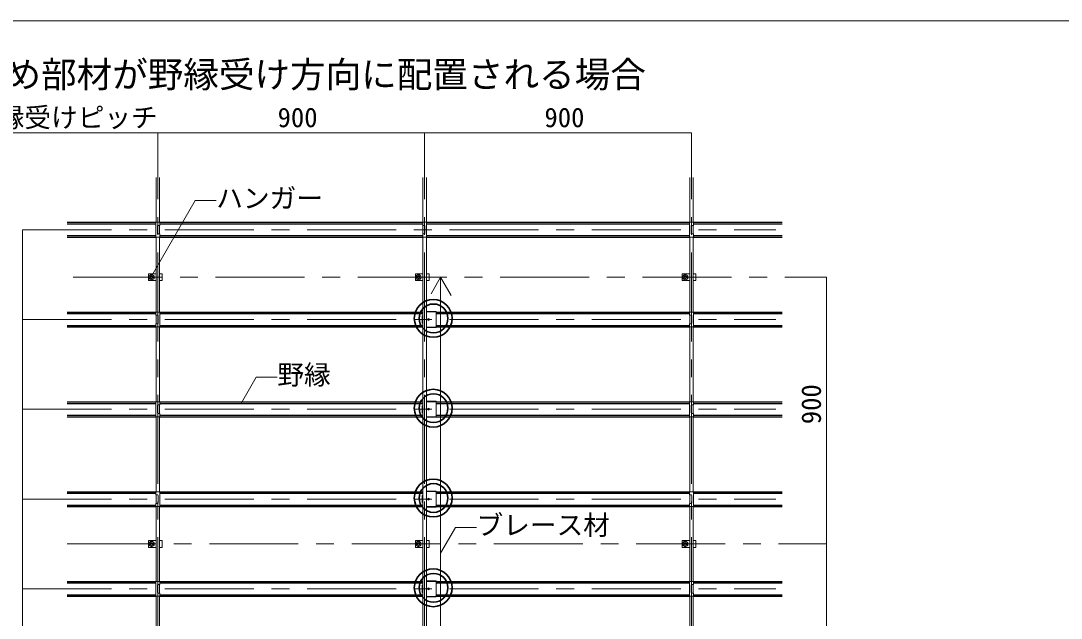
# Model space of a CAD drawing. Units: millimetres on the paper, enlarged 40 times, with parts at other scales. Extents: x -7800 to 7800, y -5387 to 5300.
# Drawn here: x 1400 to 3739, y 1492 to 2836 of the extents above; entities that cross this region are included whole.
import ezdxf
from ezdxf.enums import TextEntityAlignment as Align

# ---------------------------------------------------------------- set-up
doc = ezdxf.new("R2010")
doc.units = ezdxf.units.MM
doc.header["$LTSCALE"] = 40
doc.linetypes.add('CHAIN1', pattern=[8, 5, -1, 1, -1])
doc.linetypes.add('DASHED1', pattern=[1.8, 1.2, -0.6])
for name, color, linetype, lineweight in [('8-0_中心線', 4, 'CHAIN1', 9), ('8-1_吊り材', 7, 'Continuous', 18), ('8-2_野縁受け', 3, 'Continuous', 18), ('8-3_野縁', 2, 'Continuous', 25), ('8-4_ブレース材・補助線', 4, 'Continuous', 9), ('8-5_寸法', 7, 'Continuous', 9), ('8-6_文字', 7, 'Continuous', 18), ('8-A_クリップ', 7, 'Continuous', 18), ('8-B_補強金具・金具・その他', 3, 'Continuous', 18), ('8-C_ビス・アンカーボルト・強調図形', 6, 'Continuous', 35), ('F-3_野縁', 3, 'Continuous', 18)]:
    doc.layers.add(name, color=color, linetype=linetype, lineweight=lineweight)
doc.styles.add('ＭＳ ゴシック', font='')
doc.styles.get('ＭＳ ゴシック').set_extended_font_data('MS Gothic')

msp = doc.modelspace()

# ---------------------------------------------------------------- linework, layer by layer
at = {"layer": '8-0_中心線'}
for p, q in [((1707.89, 834.37), (1707.89, 2583.7)), ((2307.89, 834.37), (2307.89, 2583.7)), ((2907.89, 834.37), (2907.89, 2583.7)), ((1403.89, 2366.04), (3097.89, 2366.04)), ((1517.89, 2259.04), (3211.89, 2259.04)), ((1403.89, 2164.04), (3097.89, 2164.04)), ((1403.89, 1962.04), (3097.89, 1962.04)), ((1403.89, 1760.04), (3097.89, 1760.04)), ((1503.89, 1659.04), (3211.89, 1659.04)), ((1403.89, 1558.04), (3097.89, 1558.04))]:
    msp.add_line(p, q, dxfattribs=at)
at = {"layer": '8-1_吊り材'}
for p, q in [((1687.23, 2251.37), (1687.23, 2266.7)), ((1687.23, 2266.7), (1703.89, 2266.7)), ((1703.89, 2251.37), (1687.23, 2251.37)), ((1688.23, 2255.77), (1693.89, 2252.49)), ((1693.89, 2252.49), (1699.56, 2255.77)), ((1699.56, 2255.77), (1699.56, 2262.31)), ((1717.76, 2266.7), (1711.89, 2266.7)), ((1711.89, 2251.37), (1717.76, 2251.37)), ((1717.76, 2251.37), (1717.76, 2266.7)), ((2287.23, 2251.37), (2287.23, 2266.7)), ((2287.23, 2266.7), (2303.89, 2266.7)), ((2303.89, 2251.37), (2287.23, 2251.37)), ((2288.23, 2255.77), (2293.89, 2252.49)), ((2293.89, 2252.49), (2299.56, 2255.77)), ((2299.56, 2255.77), (2299.56, 2262.31)), ((2317.76, 2266.7), (2311.89, 2266.7)), ((2311.89, 2251.37), (2317.76, 2251.37)), ((2317.76, 2251.37), (2317.76, 2266.7)), ((2887.23, 2251.37), (2887.23, 2266.7)), ((2887.23, 2266.7), (2903.89, 2266.7)), ((2903.89, 2251.37), (2887.23, 2251.37)), ((2888.23, 2255.77), (2893.89, 2252.49)), ((2893.89, 2252.49), (2899.56, 2255.77)), ((2899.56, 2255.77), (2899.56, 2262.31)), ((2917.76, 2266.7), (2911.89, 2266.7)), ((2911.89, 2251.37), (2917.76, 2251.37)), ((2917.76, 2251.37), (2917.76, 2266.7)), ((1687.23, 1651.37), (1687.23, 1666.7)), ((1687.23, 1666.7), (1703.89, 1666.7)), ((1699.56, 1655.77), (1699.56, 1662.31)), ((1717.76, 1666.7), (1711.89, 1666.7)), ((1717.76, 1651.37), (1717.76, 1666.7)), ((2287.23, 1651.37), (2287.23, 1666.7)), ((2287.23, 1666.7), (2303.89, 1666.7)), ((2299.56, 1655.77), (2299.56, 1662.31)), ((2317.76, 1666.7), (2311.89, 1666.7)), ((2317.76, 1651.37), (2317.76, 1666.7)), ((2887.23, 1651.37), (2887.23, 1666.7)), ((2887.23, 1666.7), (2903.89, 1666.7)), ((2899.56, 1655.77), (2899.56, 1662.31)), ((2917.76, 1666.7), (2911.89, 1666.7)), ((2917.76, 1651.37), (2917.76, 1666.7)), ((1703.89, 1651.37), (1687.23, 1651.37)), ((1688.23, 1655.77), (1693.89, 1652.49)), ((1693.89, 1652.49), (1699.56, 1655.77)), ((1711.89, 1651.37), (1717.76, 1651.37)), ((2303.89, 1651.37), (2287.23, 1651.37)), ((2288.23, 1655.77), (2293.89, 1652.49)), ((2293.89, 1652.49), (2299.56, 1655.77)), ((2311.89, 1651.37), (2317.76, 1651.37)), ((2903.89, 1651.37), (2887.23, 1651.37)), ((2888.23, 1655.77), (2893.89, 1652.49)), ((2893.89, 1652.49), (2899.56, 1655.77)), ((2911.89, 1651.37), (2917.76, 1651.37))]:
    msp.add_line(p, q, dxfattribs=at)
for points in [[(1688.23, 2255.77), (1688.23, 2262.31), (1693.89, 2265.58), (1699.56, 2262.31)], [(2288.23, 2255.77), (2288.23, 2262.31), (2293.89, 2265.58), (2299.56, 2262.31)], [(2888.23, 2255.77), (2888.23, 2262.31), (2893.89, 2265.58), (2899.56, 2262.31)], [(1688.23, 1655.77), (1688.23, 1662.31), (1693.89, 1665.58), (1699.56, 1662.31)], [(2288.23, 1655.77), (2288.23, 1662.31), (2293.89, 1665.58), (2299.56, 1662.31)], [(2888.23, 1655.77), (2888.23, 1662.31), (2893.89, 1665.58), (2899.56, 1662.31)]]:
    msp.add_lwpolyline(points, dxfattribs=at)
for centre, radius in [((1693.89, 2259.04), 5.67), ((1693.89, 2259.04), 3.18), ((2293.89, 2259.04), 5.67), ((2293.89, 2259.04), 3.18), ((2893.89, 2259.04), 5.67), ((2893.89, 2259.04), 3.18), ((1693.89, 1659.04), 5.67), ((1693.89, 1659.04), 3.18), ((2293.89, 1659.04), 5.67), ((2293.89, 1659.04), 3.18), ((2893.89, 1659.04), 5.67), ((2893.89, 1659.04), 3.18)]:
    msp.add_circle(centre, radius, dxfattribs=at)
at = {"layer": '8-1_吊り材', "linetype": 'DASHED1'}
for centre in [(1693.89, 2259.04), (2293.89, 2259.04), (2893.89, 2259.04), (1693.89, 1659.04), (2293.89, 1659.04), (2893.89, 1659.04)]:
    msp.add_circle(centre, 2.84, dxfattribs=at)
at = {"layer": '8-2_野縁受け'}
for p, q in [((1703.89, 2382.7), (1703.89, 2483.7)), ((1711.89, 2382.7), (1711.89, 2483.7)), ((2303.89, 2382.7), (2303.89, 2483.7)), ((2311.89, 2382.7), (2311.89, 2483.7)), ((2903.89, 2382.7), (2903.89, 2483.7)), ((2911.89, 2382.7), (2911.89, 2483.7)), ((1711.89, 2356.37), (1711.89, 2375.7)), ((2303.89, 2356.37), (2303.89, 2375.7)), ((2911.89, 2356.37), (2911.89, 2375.7)), ((1703.89, 2180.7), (1703.89, 2349.37)), ((1711.89, 2180.7), (1711.89, 2349.37)), ((2303.89, 2146.18), (2303.89, 2349.37)), ((2311.89, 2140.91), (2311.89, 2349.37)), ((2903.89, 2180.7), (2903.89, 2349.37)), ((2911.89, 2180.7), (2911.89, 2349.37)), ((1703.89, 2154.37), (1703.89, 2173.7)), ((2903.89, 2154.37), (2903.89, 2173.7)), ((1703.89, 1978.7), (1703.89, 2147.37)), ((1711.89, 1978.7), (1711.89, 2147.37)), ((2303.89, 1978.7), (2303.89, 2147.37)), ((2311.89, 1940.34), (2311.89, 2147.37)), ((2903.89, 1978.7), (2903.89, 2147.37)), ((2911.89, 1978.7), (2911.89, 2147.37)), ((1711.89, 1952.37), (1711.89, 1971.7)), ((2303.89, 1711.22), (2303.89, 1980.79)), ((2911.89, 1952.37), (2911.89, 1971.7)), ((1703.89, 1776.7), (1703.89, 1945.37)), ((1711.89, 1776.7), (1711.89, 1945.37)), ((2311.89, 1776.7), (2311.89, 1945.37)), ((2903.89, 1776.7), (2903.89, 1945.37)), ((2911.89, 1776.7), (2911.89, 1945.37)), ((2311.89, 1536.91), (2311.89, 1782.59)), ((1703.89, 1750.37), (1703.89, 1769.7)), ((2903.89, 1750.37), (2903.89, 1769.7)), ((1703.89, 1574.7), (1703.89, 1743.37)), ((1711.89, 1574.7), (1711.89, 1743.37)), ((2303.89, 1573.71), (2303.89, 1743.37)), ((2903.89, 1574.7), (2903.89, 1743.37)), ((2911.89, 1574.7), (2911.89, 1743.37)), ((1711.89, 1548.37), (1711.89, 1567.7)), ((2303.89, 1333.95), (2303.89, 1579.16)), ((2911.89, 1548.37), (2911.89, 1567.7)), ((1703.89, 1372.7), (1703.89, 1541.37)), ((1711.89, 1372.7), (1711.89, 1541.37)), ((2311.89, 1331.66), (2311.89, 1540.79)), ((2903.89, 1372.7), (2903.89, 1541.37)), ((2911.89, 1372.7), (2911.89, 1541.37))]:
    msp.add_line(p, q, dxfattribs=at)
at = {"layer": '8-3_野縁'}
for p, q in [((1503.89, 2382.7), (1703.63, 2382.7)), ((1503.89, 2379.37), (1703.63, 2379.37)), ((1712.16, 2382.7), (2303.63, 2382.7)), ((1712.16, 2379.37), (2303.63, 2379.37)), ((2312.16, 2382.7), (2903.63, 2382.7)), ((2312.16, 2379.37), (2903.63, 2379.37)), ((2912.16, 2382.7), (3111.89, 2382.7)), ((2912.16, 2379.37), (3111.89, 2379.37)), ((1503.89, 2352.7), (1703.63, 2352.7)), ((1503.89, 2349.37), (1703.63, 2349.37)), ((1712.16, 2352.7), (2303.63, 2352.7)), ((1712.16, 2349.37), (2303.63, 2349.37)), ((2312.16, 2352.7), (2903.63, 2352.7)), ((2312.16, 2349.37), (2903.63, 2349.37)), ((2912.16, 2352.7), (3111.89, 2352.7)), ((2912.16, 2349.37), (3111.89, 2349.37)), ((1503.89, 2180.7), (1703.63, 2180.7)), ((1503.89, 2177.37), (1703.63, 2177.37)), ((1712.16, 2180.7), (2303.89, 2180.7)), ((1712.16, 2177.37), (2303.89, 2177.37)), ((2333.73, 2180.7), (2903.63, 2180.7)), ((2333.73, 2177.37), (2339.19, 2177.37)), ((2337.96, 2177.37), (2903.63, 2177.37)), ((2912.16, 2180.7), (3111.89, 2180.7)), ((2912.16, 2177.37), (3111.89, 2177.37)), ((1503.89, 2150.7), (1703.63, 2150.7)), ((1503.89, 2147.37), (1703.63, 2147.37)), ((1712.16, 2150.7), (2303.63, 2150.7)), ((1712.16, 2147.37), (2303.89, 2147.37)), ((2300.64, 2150.7), (2303.89, 2150.7)), ((2333.73, 2150.7), (2903.63, 2150.7)), ((2333.73, 2147.37), (2903.63, 2147.37)), ((2912.16, 2150.7), (3111.89, 2150.7)), ((2912.16, 2147.37), (3111.89, 2147.37)), ((1503.89, 1978.7), (1703.63, 1978.7)), ((1503.89, 1975.37), (1703.63, 1975.37)), ((1712.16, 1978.7), (2303.89, 1978.7)), ((1712.16, 1975.37), (2303.89, 1975.37)), ((2333.73, 1978.7), (2903.63, 1978.7)), ((2333.73, 1975.37), (2338.34, 1975.37)), ((2337.96, 1975.37), (2903.63, 1975.37)), ((2912.16, 1978.7), (3111.89, 1978.7)), ((2912.16, 1975.37), (3111.89, 1975.37)), ((1503.89, 1948.7), (1703.63, 1948.7)), ((1503.89, 1945.37), (1703.63, 1945.37)), ((1712.16, 1948.7), (2303.89, 1948.7)), ((1712.16, 1945.37), (2303.89, 1945.37)), ((2333.73, 1948.7), (2903.63, 1948.7)), ((2333.73, 1945.37), (2903.63, 1945.37)), ((2912.16, 1948.7), (3111.89, 1948.7)), ((2912.16, 1945.37), (3111.89, 1945.37)), ((1503.89, 1776.7), (1703.63, 1776.7)), ((1503.89, 1773.37), (1703.63, 1773.37)), ((1712.16, 1776.7), (2303.89, 1776.7)), ((1712.16, 1773.37), (2303.89, 1773.37)), ((2333.73, 1776.7), (2903.63, 1776.7)), ((2333.73, 1773.37), (2903.63, 1773.37)), ((2912.16, 1776.7), (3111.89, 1776.7)), ((2912.16, 1773.37), (3111.89, 1773.37)), ((1503.89, 1746.7), (1703.63, 1746.7)), ((1503.89, 1743.37), (1703.63, 1743.37)), ((1712.16, 1746.7), (2303.89, 1746.7)), ((1712.16, 1743.37), (2303.89, 1743.37)), ((2333.73, 1746.7), (2903.63, 1746.7)), ((2333.73, 1743.37), (2903.63, 1743.37)), ((2912.16, 1746.7), (3111.89, 1746.7)), ((2912.16, 1743.37), (3111.89, 1743.37)), ((1503.89, 1574.7), (1703.63, 1574.7)), ((1503.89, 1571.37), (1703.63, 1571.37)), ((1712.16, 1574.7), (2303.89, 1574.7)), ((1712.16, 1571.37), (2303.89, 1571.37)), ((2333.73, 1574.7), (2903.63, 1574.7)), ((2333.73, 1571.37), (2903.63, 1571.37)), ((2912.16, 1574.7), (3111.89, 1574.7)), ((2912.16, 1571.37), (3111.89, 1571.37)), ((1503.89, 1544.7), (1703.63, 1544.7)), ((1712.16, 1544.7), (2303.89, 1544.7)), ((2333.73, 1544.7), (2903.63, 1544.7)), ((2912.16, 1544.7), (3111.89, 1544.7)), ((1503.89, 1541.37), (1703.63, 1541.37)), ((1712.16, 1541.37), (2303.89, 1541.37)), ((2333.73, 1541.37), (2903.63, 1541.37)), ((2912.16, 1541.37), (3111.89, 1541.37))]:
    msp.add_line(p, q, dxfattribs=at)
at = {"layer": '8-4_ブレース材・補助線'}
for q in [(2322.25, 2221.41), (2343.97, 1062.03), (2367.73, 2217.89)]:
    msp.add_line((2343.97, 2259.04), q, dxfattribs=at)
at = {"layer": '8-5_寸法', "color": 4}
for p, q in [((1287.89, 2583.7), (2307.89, 2583.7)), ((2307.89, 2583.7), (2907.89, 2583.7)), ((1403.89, 2164.04), (1403.89, 2366.04)), ((3211.89, 1659.04), (3211.89, 2259.04)), ((1403.89, 1962.04), (1403.89, 2164.04)), ((1403.89, 1760.04), (1403.89, 1962.04)), ((1403.89, 1558.04), (1403.89, 1760.04)), ((3211.89, 579.04), (3211.89, 1659.04)), ((1403.89, 1356.04), (1403.89, 1558.04))]:
    msp.add_line(p, q, dxfattribs=at)
at = {"layer": '8-6_文字'}
for p, q in [((1791.84, 2431.77), (1692.74, 2260.12)), ((1791.84, 2431.77), (1839.36, 2431.77)), ((1929.15, 2034.43), (1895.82, 1976.7)), ((1929.15, 2034.43), (1976.67, 2034.43)), ((2376.99, 1696.35), (2343.66, 1638.62)), ((2376.99, 1696.35), (2424.5, 1696.35))]:
    msp.add_line(p, q, dxfattribs=at)
at = {"layer": '8-A_クリップ'}
for p, q in [((1703.63, 2382.7), (1712.16, 2382.7)), ((1703.63, 2382.7), (1703.63, 2349.37)), ((1707.29, 2374.37), (1707.29, 2357.7)), ((1708.63, 2375.7), (1712.16, 2375.7)), ((1712.16, 2382.7), (1712.16, 2375.7)), ((2303.63, 2382.7), (2303.63, 2375.7)), ((2312.16, 2382.7), (2303.63, 2382.7)), ((2307.16, 2375.7), (2303.63, 2375.7)), ((2308.49, 2357.7), (2308.49, 2374.37)), ((2312.16, 2349.37), (2312.16, 2382.7)), ((2903.63, 2382.7), (2912.16, 2382.7)), ((2903.63, 2382.7), (2903.63, 2349.37)), ((2907.29, 2374.37), (2907.29, 2357.7)), ((2908.63, 2375.7), (2912.16, 2375.7)), ((2912.16, 2382.7), (2912.16, 2375.7)), ((1703.63, 2349.37), (1712.16, 2349.37)), ((1708.63, 2356.37), (1712.16, 2356.37)), ((1712.16, 2349.37), (1712.16, 2356.37)), ((2307.16, 2356.37), (2303.63, 2356.37)), ((2303.63, 2349.37), (2303.63, 2356.37)), ((2312.16, 2349.37), (2303.63, 2349.37)), ((2903.63, 2349.37), (2912.16, 2349.37)), ((2908.63, 2356.37), (2912.16, 2356.37)), ((2912.16, 2349.37), (2912.16, 2356.37)), ((1703.63, 2180.7), (1703.63, 2173.7)), ((1712.16, 2180.7), (1703.63, 2180.7)), ((1712.16, 2147.37), (1712.16, 2180.7)), ((2903.63, 2180.7), (2903.63, 2173.7)), ((2912.16, 2180.7), (2903.63, 2180.7)), ((2912.16, 2147.37), (2912.16, 2180.7)), ((1707.16, 2173.7), (1703.63, 2173.7)), ((1707.16, 2154.37), (1703.63, 2154.37)), ((1703.63, 2147.37), (1703.63, 2154.37)), ((1708.49, 2155.7), (1708.49, 2172.37)), ((2302.36, 2172.04), (2303.89, 2172.04)), ((2303.89, 2156.04), (2302.36, 2156.04)), ((2907.16, 2173.7), (2903.63, 2173.7)), ((2907.16, 2154.37), (2903.63, 2154.37)), ((2903.63, 2147.37), (2903.63, 2154.37)), ((2908.49, 2155.7), (2908.49, 2172.37)), ((1712.16, 2147.37), (1703.63, 2147.37)), ((2912.16, 2147.37), (2903.63, 2147.37)), ((1703.63, 1978.7), (1712.16, 1978.7)), ((1703.63, 1978.7), (1703.63, 1945.37)), ((1707.29, 1970.37), (1707.29, 1953.7)), ((1708.63, 1971.7), (1712.16, 1971.7)), ((1712.16, 1978.7), (1712.16, 1971.7)), ((2302.36, 1970.04), (2303.89, 1970.04)), ((2903.63, 1978.7), (2912.16, 1978.7)), ((2903.63, 1978.7), (2903.63, 1945.37)), ((2907.29, 1970.37), (2907.29, 1953.7)), ((2908.63, 1971.7), (2912.16, 1971.7)), ((2912.16, 1978.7), (2912.16, 1971.7)), ((1703.63, 1945.37), (1712.16, 1945.37)), ((1708.63, 1952.37), (1712.16, 1952.37)), ((1712.16, 1945.37), (1712.16, 1952.37)), ((2303.89, 1954.04), (2302.36, 1954.04)), ((2903.63, 1945.37), (2912.16, 1945.37)), ((2908.63, 1952.37), (2912.16, 1952.37)), ((2912.16, 1945.37), (2912.16, 1952.37)), ((1703.63, 1776.7), (1703.63, 1769.7)), ((1712.16, 1776.7), (1703.63, 1776.7)), ((1707.16, 1769.7), (1703.63, 1769.7)), ((1708.49, 1751.7), (1708.49, 1768.37)), ((1712.16, 1743.37), (1712.16, 1776.7)), ((2302.36, 1768.04), (2303.89, 1768.04)), ((2903.63, 1776.7), (2903.63, 1769.7)), ((2912.16, 1776.7), (2903.63, 1776.7)), ((2907.16, 1769.7), (2903.63, 1769.7)), ((2908.49, 1751.7), (2908.49, 1768.37)), ((2912.16, 1743.37), (2912.16, 1776.7)), ((1707.16, 1750.37), (1703.63, 1750.37)), ((1703.63, 1743.37), (1703.63, 1750.37)), ((1712.16, 1743.37), (1703.63, 1743.37)), ((2303.89, 1752.04), (2302.36, 1752.04)), ((2907.16, 1750.37), (2903.63, 1750.37)), ((2903.63, 1743.37), (2903.63, 1750.37)), ((2912.16, 1743.37), (2903.63, 1743.37)), ((1703.63, 1574.7), (1712.16, 1574.7)), ((1703.63, 1574.7), (1703.63, 1541.37)), ((1708.63, 1567.7), (1712.16, 1567.7)), ((1712.16, 1574.7), (1712.16, 1567.7)), ((2903.63, 1574.7), (2912.16, 1574.7)), ((2903.63, 1574.7), (2903.63, 1541.37)), ((2908.63, 1567.7), (2912.16, 1567.7)), ((2912.16, 1574.7), (2912.16, 1567.7)), ((1707.29, 1566.37), (1707.29, 1549.7)), ((1708.63, 1548.37), (1712.16, 1548.37)), ((1712.16, 1541.37), (1712.16, 1548.37)), ((2302.36, 1566.04), (2303.89, 1566.04)), ((2303.89, 1550.04), (2302.36, 1550.04)), ((2907.29, 1566.37), (2907.29, 1549.7)), ((2908.63, 1548.37), (2912.16, 1548.37)), ((2912.16, 1541.37), (2912.16, 1548.37)), ((1703.63, 1541.37), (1712.16, 1541.37)), ((2903.63, 1541.37), (2912.16, 1541.37))]:
    msp.add_line(p, q, dxfattribs=at)
for points in [[(2302.36, 2156.04), (2302.36, 2168.6), (2302.36, 2172.04)], [(2302.36, 1954.04), (2302.36, 1966.6), (2302.36, 1970.04)], [(2302.36, 1752.04), (2302.36, 1764.6), (2302.36, 1768.04)], [(2302.36, 1550.04), (2302.36, 1562.6), (2302.36, 1566.04)]]:
    msp.add_lwpolyline(points, dxfattribs=at)
for centre, start, end in [((1708.63, 2374.37), 90, 180), ((2307.16, 2374.37), 0, 90), ((2908.63, 2374.37), 90, 180), ((1708.63, 2357.7), 180, 270), ((2307.16, 2357.7), 270, 0), ((2908.63, 2357.7), 180, 270), ((1707.16, 2172.37), 0, 90), ((1707.16, 2155.7), 270, 0), ((2907.16, 2172.37), 0, 90), ((2907.16, 2155.7), 270, 0), ((1708.63, 1970.37), 90, 180), ((2908.63, 1970.37), 90, 180), ((1708.63, 1953.7), 180, 270), ((2908.63, 1953.7), 180, 270), ((1707.16, 1768.37), 0, 90), ((2907.16, 1768.37), 0, 90), ((1707.16, 1751.7), 270, 0), ((2907.16, 1751.7), 270, 0), ((1708.63, 1566.37), 90, 180), ((2908.63, 1566.37), 90, 180), ((1708.63, 1549.7), 180, 270), ((2908.63, 1549.7), 180, 270)]:
    msp.add_arc(centre, 1.33, start, end, dxfattribs=at)
at = {"layer": '8-B_補強金具・金具・その他'}
for p, q in [((2311.89, 2182.04), (2333.73, 2182.04)), ((2333.73, 2146.04), (2333.73, 2182.04)), ((2311.89, 2146.04), (2333.73, 2146.04)), ((2311.89, 1980.04), (2333.73, 1980.04)), ((2333.73, 1944.04), (2333.73, 1980.04)), ((2311.89, 1944.04), (2333.73, 1944.04)), ((2311.89, 1778.04), (2333.73, 1778.04)), ((2333.73, 1742.04), (2333.73, 1778.04)), ((2311.89, 1742.04), (2333.73, 1742.04)), ((2311.89, 1576.04), (2333.73, 1576.04)), ((2333.73, 1540.04), (2333.73, 1576.04)), ((2311.89, 1540.04), (2333.73, 1540.04))]:
    msp.add_line(p, q, dxfattribs=at)
at = {"layer": '8-B_補強金具・金具・その他', "linetype": 'DASHED1'}
for p, q in [((2311.89, 2180.97), (2333.73, 2180.97)), ((2311.89, 2147.1), (2333.73, 2147.1)), ((2311.89, 1978.97), (2333.73, 1978.97)), ((2311.89, 1945.1), (2333.73, 1945.1)), ((2311.89, 1776.97), (2333.73, 1776.97)), ((2311.89, 1743.1), (2333.73, 1743.1)), ((2311.89, 1574.97), (2333.73, 1574.97)), ((2311.89, 1541.1), (2333.73, 1541.1))]:
    msp.add_line(p, q, dxfattribs=at)
at = {"layer": '8-B_補強金具・金具・その他', "color": 7}
for centre in [(2316.89, 2164.04), (2316.89, 1962.04), (2316.89, 1760.04), (2316.89, 1558.04)]:
    msp.add_circle(centre, 2.17, dxfattribs=at)
at = {"layer": '8-C_ビス・アンカーボルト・強調図形'}
for centre, radius in [((2327.19, 2166.44), 42.53), ((2327.92, 2166.44), 32.35), ((2327.19, 1964.44), 42.53), ((2327.92, 1964.44), 32.35), ((2327.19, 1762.44), 42.53), ((2327.92, 1762.44), 32.35), ((2327.19, 1560.44), 42.53), ((2327.92, 1560.44), 32.35)]:
    msp.add_circle(centre, radius, dxfattribs=at)
at = {"layer": 'F-3_野縁'}
msp.add_line((80, 2835.94), (7640, 2835.94), dxfattribs=at)

# ---------------------------------------------------------------- texts
at = {"layer": '8-5_寸法', "style": 'ＭＳ ゴシック'}
for s, p in [('野縁受けピッチ', (1287.89, 2583.37)), ('900', (1977.39, 2583.37)), ('900', (2577.39, 2583.37))]:
    msp.add_text(s, height=43.99, dxfattribs=at).set_placement(p, align=Align.BOTTOM_LEFT)
msp.add_text('900', height=43.99, rotation=90, dxfattribs=at).set_placement((3212.23, 1928.54), align=Align.BOTTOM_LEFT)
at = {"layer": '8-6_文字', "color": 3, "style": 'ＭＳ ゴシック'}
msp.add_text('○斜め部材が野縁受け方向に配置される場合', height=58.65, dxfattribs=at).set_placement((1205.33, 2668.25), align=Align.BOTTOM_LEFT)
at = {"layer": '8-6_文字', "style": 'ＭＳ ゴシック'}
for s, p in [('ハンガー', (1839.36, 2401.77)), ('野縁', (1976.67, 2004.43)), ('ブレース材', (2424.5, 1666.35))]:
    msp.add_text(s, height=43.99, dxfattribs=at).set_placement(p, align=Align.BOTTOM_LEFT)

doc.saveas('drawing.dxf')
